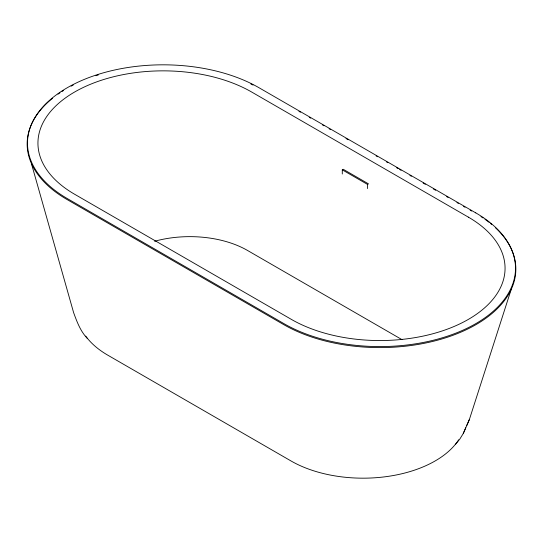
<?xml version="1.0" encoding="UTF-8"?>
<svg xmlns="http://www.w3.org/2000/svg" width="543" height="543" viewBox="0 0 543 543"><rect width="100%" height="100%" fill="white"/><g stroke="black" fill="none" stroke-linecap="round" stroke-linejoin="round"><path stroke-width="0.81" d="M466.824 425.373L469.39 419.467L511.425 288.7M455.407 444.466L459.799 439.104L463.26 433.518L465.758 427.762M463.26 433.518L469.39 419.467M342.287 169.844L343.244 169.287L368.487 183.86L367.523 184.416L342.287 169.844L342.287 174.004M298.962 111.356L300.435 112.204M309.245 117.295L310.718 118.143M322.474 124.931L323.94 125.779M329.085 128.752L330.551 129.601M345.979 138.506L348.185 139.775M376.102 155.895L377.575 156.744M386.392 161.834L387.858 162.683M396.675 167.773L398.148 168.622M399.614 169.47L401.08 170.319M409.897 175.409L411.37 176.258M423.126 183.045L425.325 184.315M433.409 188.978L435.615 190.254M446.631 196.614L448.104 197.462M456.921 202.553L458.387 203.401M463.532 206.374L464.998 207.222M470.143 210.189L471.616 211.037M401.983 339.633L247.459 250.425A81.484 47.044 0 0 0 154.606 241.268M87.593 338.723C80.534 331.488 76.997 321.924 73.61 312.612L31.575 164.129M367.523 184.416L367.523 188.577M458.659 439.816A101.975 58.875 0 0 1 290.967 460.932L107.813 355.19A101.975 58.875 0 0 1 85.713 336.09M505.499 239.056A135.988 78.511 0 0 1 455.414 334.373A135.988 78.511 0 0 1 283.711 324.612L66.979 199.485A135.988 78.511 0 0 1 52.596 98.242M480.969 216.596A135.988 78.511 0 0 1 483.005 217.933M484.98 219.291A135.988 78.511 0 0 1 489.087 222.331M490.404 223.37A135.988 78.511 0 0 1 491.68 224.415M495.345 227.639A135.988 78.511 0 0 1 505.031 238.404M58.02 94.163A135.988 78.511 0 0 1 59.995 92.799M62.031 91.462A135.988 78.511 0 0 1 63.416 90.586M71.106 86.167A135.988 78.511 0 0 1 73.237 85.061M95.914 75.721A135.988 78.511 0 0 1 98.249 74.975M250.866 83.982A135.988 78.511 0 0 1 253.031 85.061M475.783 212.89L259.052 87.762A135.641 78.314 0 0 0 67.217 87.762A135.641 78.314 0 0 0 67.217 198.514L283.948 323.642A135.641 78.314 0 0 0 475.783 323.642A135.641 78.314 0 0 0 475.783 212.89M468.392 217.152L251.66 92.025A125.189 72.28 0 0 0 74.608 92.025A125.189 72.28 0 0 0 74.608 194.245L291.34 319.372A125.189 72.28 0 0 0 468.392 319.372A125.189 72.28 0 0 0 468.392 217.152"/></g></svg>
